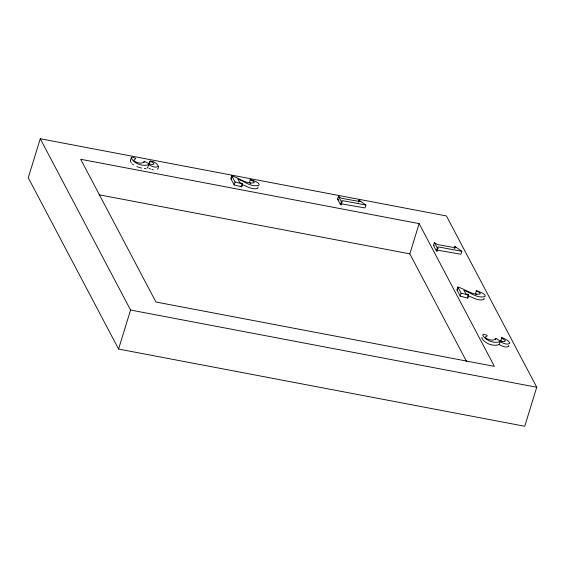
<?xml version="1.0" encoding="UTF-8"?>
<svg xmlns="http://www.w3.org/2000/svg" width="565" height="565" viewBox="0 0 565 565"><rect width="100%" height="100%" fill="white"/><g stroke="black" fill="none" stroke-linecap="round" stroke-linejoin="round"><path stroke-width="0.85" d="M486.274 338.887L486.281 338.456M157.395 169.267C162.43 164.909 147.945 157.091 149.273 164.062M150.177 161.138L153.412 162.939L153.913 164.076L152.366 164.57L149.887 164.147L144.407 161.315C142.493 164.768 136.327 162.741 133.877 160.679L133.884 160.065L135.734 158.546L134.067 157.529L132.267 157.225L131.334 157.663L130.43 160.587M495.851 338.301C493.937 341.754 487.779 339.727 485.328 337.665L485.328 337.051L487.178 335.963L486.868 335.193L483.718 334.212L482.687 335.024C485.441 340.709 494.375 343.824 500.074 341.62C502.786 343.096 506.861 345.328 509.743 343.322C510.343 340.405 494.347 333.781 505.301 340.476L504.827 341.43L502.462 341.401L499.086 340.292L495.851 338.301L495.399 339.763M131.334 157.663L131.235 158.038C133.99 163.723 142.924 166.837 148.623 164.634C151.335 166.11 155.41 168.342 158.292 166.336M40.256 138.736L28.25 177.749L118.572 349.05L524.744 426.264L536.75 387.251L446.428 215.95L40.256 138.736L130.572 310.037L118.572 349.05M143.955 162.776L144.407 161.315M148.623 164.634L147.726 167.565L146.985 168.137M149.365 163.822L150.262 160.898M230.901 178.759L231.798 175.835L232.201 175.913C239.179 178.109 246.481 184.261 254.088 182.756A4.824 1.61 17.1 0 0 251.679 180.362C245.111 177.7 260.239 182.1 259.109 184.776L258.819 185.348C251.489 187.467 244.32 181.436 237.801 179.027L239.73 182.41L242.533 183.943L241.629 186.867L234.15 184.917L230.901 178.759L231.304 178.837M231.749 177.375L232.201 175.913M234.15 184.917L235.047 181.994L231.798 175.835M241.629 186.867L242.385 183.667M250.782 183.286L249.356 182.693L250.344 179.529M340.978 203.774L364.997 207.948L365.894 205.024L342.722 200.695L341.874 200.85L342.058 201.882L341.154 204.805L340.476 204.678L337.573 199.163L338.47 196.239L341.38 198.251L359.99 201.585L358.973 200.137L358.295 202.334M340.476 204.678L341.38 201.747L338.47 196.239M466.57 361.494L409.823 253.855L419.124 223.613L80.675 159.274L155.933 302.014L494.382 366.353L419.124 223.613M436.907 250.062L460.927 254.236L461.831 251.305L438.659 246.976L437.811 247.138L437.988 248.162L437.091 251.093L436.413 250.959L433.503 245.45L434.407 242.526L437.31 244.532L455.927 247.865L454.903 246.418L454.232 248.614M436.413 250.959L437.31 248.035L434.407 242.526M456.965 289.958L457.862 287.027L458.264 287.105C465.235 289.301 472.538 295.453 480.151 293.948A4.824 1.61 17.1 0 0 477.743 291.561C471.175 288.892 486.296 293.299 485.173 295.975L484.876 296.54C477.545 298.659 470.384 292.635 463.865 290.226L465.793 293.602L468.597 295.142L467.693 298.066L460.207 296.116L456.965 289.958L457.368 290.029M457.586 289.301L458.038 287.839M460.207 296.116L461.111 293.186L457.862 287.027M468.449 294.859L467.693 298.066M476.846 294.485L475.419 293.892L476.408 290.721M482.15 337.312L481.783 337.955C484.537 343.633 493.478 346.748 499.178 344.551L500.074 341.62M502.116 341.677L500.724 341.048L501.713 337.884M358.973 200.137L365.894 205.024M454.903 246.418L461.831 251.305M144.343 168.483L145.883 168.448M337.573 199.163L338.251 199.297M341.38 201.747L342.058 201.882M433.503 245.45L434.181 245.577M437.31 248.035L437.988 248.162M99.073 194.784L409.823 253.855M130.572 310.037L536.75 387.251M140.388 167.77L141.66 168.052M151.936 169.514L153.327 169.853M235.047 181.994L242.533 183.943M461.111 293.186L468.597 295.142M138.552 167.219L139.781 167.586M136.779 166.548L137.959 166.993M240.231 186.097L241.488 186.591M149.096 168.37L150.509 169.02M241.982 184.437C246.891 186.415 252.513 190.144 257.915 188.272L258.028 186.987M468.039 295.629C472.954 297.607 478.569 301.336 483.979 299.464L484.092 298.186M499.178 344.551C501.889 346.02 505.958 348.252 508.839 346.253L508.712 345.335M132.302 163.984L133.545 164.888M131.348 163.045L130.338 160.969M338.4 199.572L338.795 200.165M437.091 251.093L436.794 250.359M341.154 204.805L340.857 204.071"/></g></svg>
